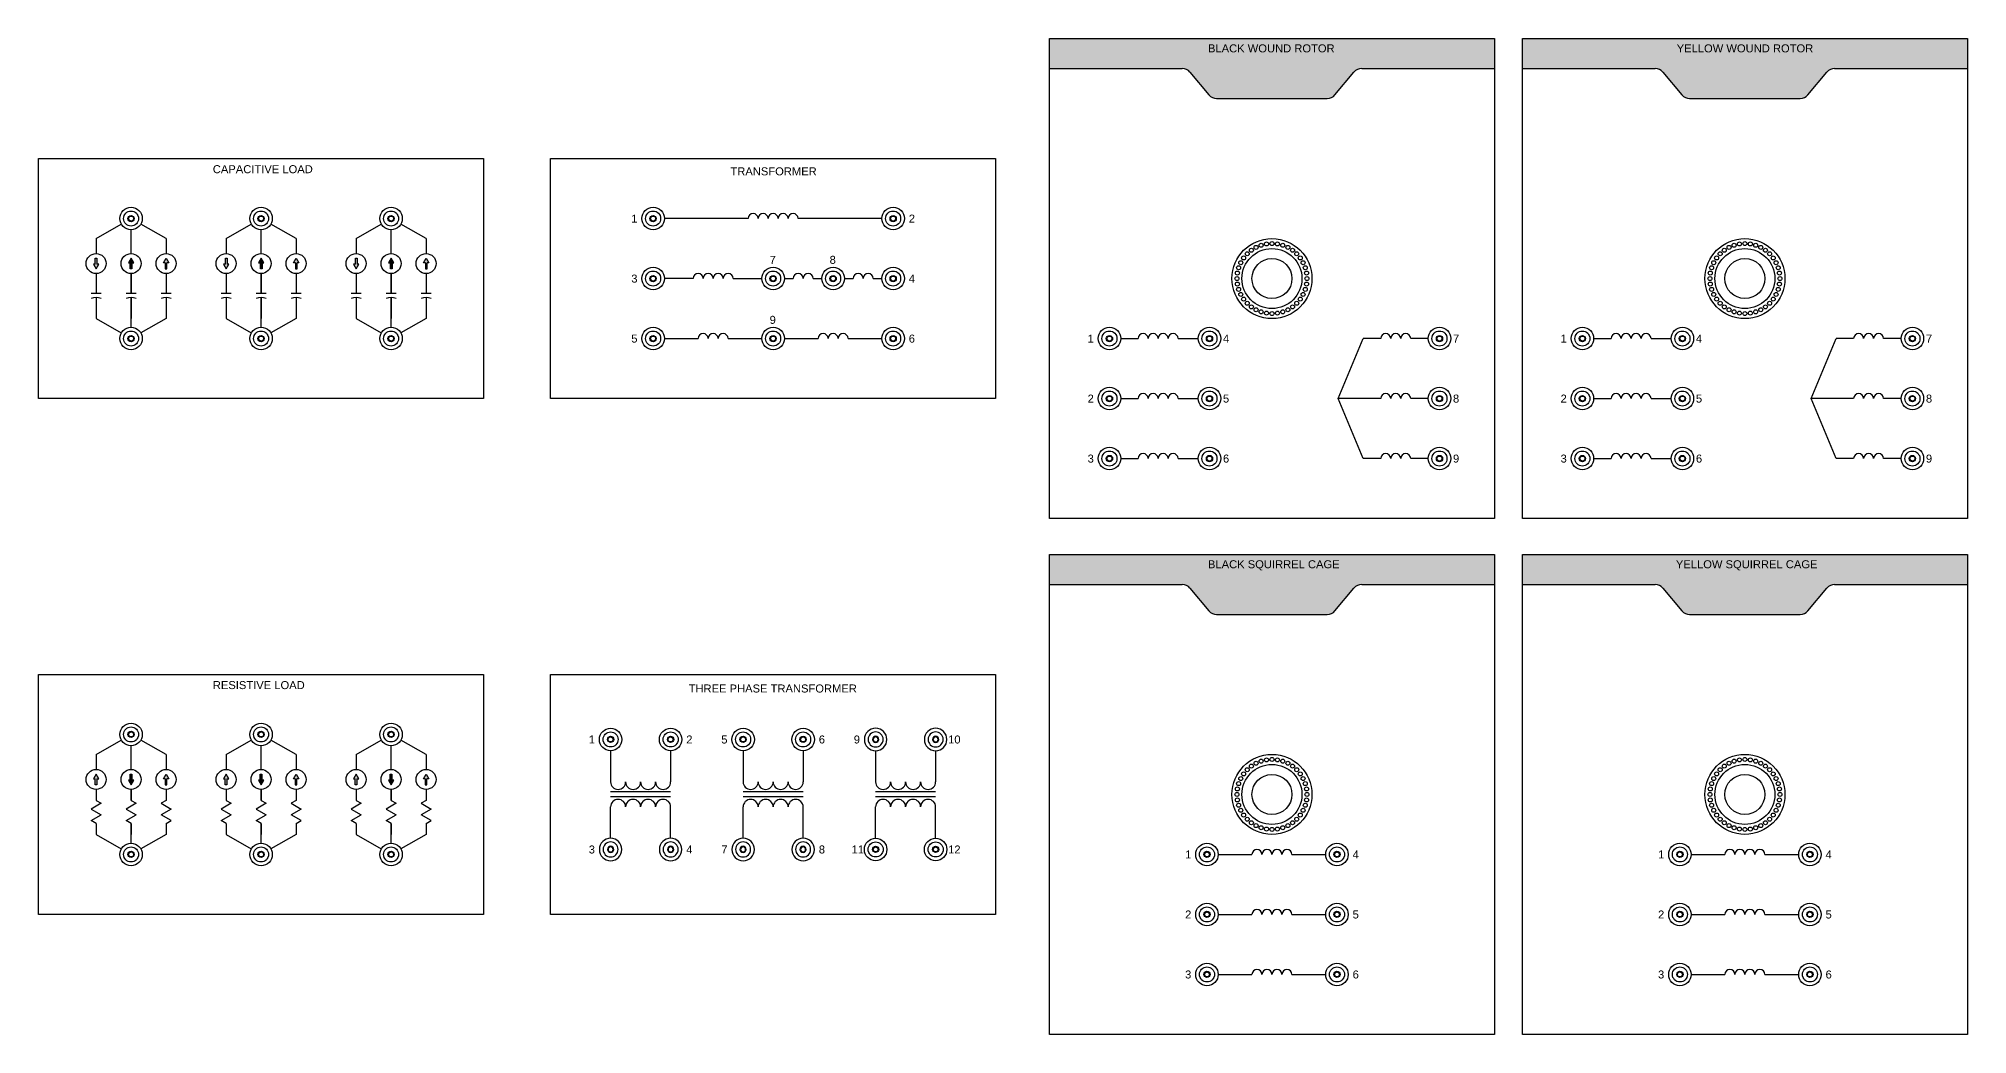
# Model space of a CAD drawing. Header units: inches. Extents: x -48 to 39.3, y 125.4 to 160.4.
# Drawn here: x -48.03 to 0.19, y 132.38 to 157.28 of the extents above; entities that cross this region are included whole.
import ezdxf

# ---------------------------------------------------------------- set-up
doc = ezdxf.new("R2010")
doc.units = ezdxf.units.IN
doc.header["$MEASUREMENT"] = 0
doc.styles.get("Standard").update_dxf_attribs({"font": 'arial.ttf'})

# ---------------------------------------------------------------- blocks, each defined once
blk = doc.blocks.new('A$C485334DA')
for radius in [0.281, 0.188, 0.0781, 0.0625]:
    blk.add_circle((0, 0), radius)
blk = doc.blocks.new('A$C00A648EA')
h = blk.add_hatch(color=2)
edge = h.paths.add_edge_path()
edge.add_line((11.125, 0), (11.125, -0.75))
edge.add_line((11.125, -0.75), (7.805, -0.75))
edge.add_arc((7.805, -1), 0.25, 90, 140.1944)
edge.add_line((7.613, -0.84), (7.137, -1.41))
edge.add_arc((6.945, -1.25), 0.25, 270, 320.1944, ccw=False)
edge.add_line((6.945, -1.5), (4.18, -1.5))
edge.add_arc((4.18, -1.25), 0.25, 219.8056, 270, ccw=False)
edge.add_line((3.988, -1.41), (3.512, -0.84))
edge.add_arc((3.32, -1), 0.25, 39.8056, 90)
edge.add_line((3.32, -0.75), (0, -0.75))
edge.add_line((0, -0.75), (0, 0))
edge.add_line((0, 0), (11.125, 0))
h.paths.add_polyline_path([(3.806, -0.458), (7.321, -0.458), (7.321, -0.046), (3.806, -0.046)], flags=24)
for p, q in [((0, -0.75), (0, 0)), ((0, 0), (11.125, 0)), ((11.125, 0), (11.125, -0.75)), ((0, -0.75), (3.32, -0.75)), ((3.512, -0.84), (3.988, -1.41)), ((7.137, -1.41), (7.613, -0.84)), ((7.805, -0.75), (11.125, -0.75)), ((4.18, -1.5), (6.945, -1.5)), ((1.781, -7.5), (2.216, -7.5)), ((3.216, -7.5), (3.719, -7.5)), ((7.219, -9), (7.844, -7.5)), ((8.281, -7.5), (7.844, -7.5)), ((9.469, -7.5), (9.031, -7.5)), ((1.781, -9), (2.216, -9)), ((3.216, -9), (3.719, -9)), ((8.281, -9), (7.219, -9)), ((7.844, -10.5), (7.219, -9)), ((9.469, -9), (9.031, -9)), ((1.781, -10.5), (2.216, -10.5)), ((3.216, -10.5), (3.719, -10.5)), ((8.281, -10.5), (7.844, -10.5)), ((9.469, -10.5), (9.031, -10.5))]:
    blk.add_line(p, q)
blk.add_lwpolyline([(0, 0), (11.125, 0), (11.125, -12), (0, -12)], close=True)
for centre, radius in [((5.562, -6), 1), ((5.562, -6), 0.75), ((5.048, -5.292), 0.05), ((5.165, -5.22), 0.05), ((5.292, -5.168), 0.05), ((5.426, -5.136), 0.05), ((5.562, -5.125), 0.05), ((5.699, -5.136), 0.05), ((5.833, -5.168), 0.05), ((5.96, -5.22), 0.05), ((6.077, -5.292), 0.05), ((4.73, -5.73), 0.05), ((4.783, -5.603), 0.05), ((4.855, -5.486), 0.05), ((4.944, -5.381), 0.05), ((5.562, -6), 0.5), ((6.181, -5.381), 0.05), ((6.27, -5.486), 0.05), ((6.342, -5.603), 0.05), ((6.395, -5.73), 0.05), ((4.688, -6), 0.05), ((4.698, -5.863), 0.05), ((4.698, -6.137), 0.05), ((4.73, -6.27), 0.05), ((6.395, -6.27), 0.05), ((6.427, -5.863), 0.05), ((6.427, -6.137), 0.05), ((6.438, -6), 0.05), ((4.783, -6.397), 0.05), ((4.855, -6.514), 0.05), ((4.944, -6.619), 0.05), ((5.048, -6.708), 0.05), ((5.165, -6.78), 0.05), ((5.96, -6.78), 0.05), ((6.077, -6.708), 0.05), ((6.181, -6.619), 0.05), ((6.27, -6.514), 0.05), ((6.342, -6.397), 0.05), ((5.292, -6.832), 0.05), ((5.426, -6.864), 0.05), ((5.562, -6.875), 0.05), ((5.699, -6.864), 0.05), ((5.833, -6.832), 0.05)]:
    blk.add_circle(centre, radius)
for centre, radius, start, end in [((3.32, -1), 0.25, 39.8056, 90), ((7.805, -1), 0.25, 90, 140.1944), ((4.18, -1.25), 0.25, 219.8056, 270), ((6.945, -1.25), 0.25, 270, 320.1944), ((2.341, -7.5), 0.125, 0, 180), ((2.591, -7.5), 0.125, 0, 180), ((2.841, -7.5), 0.125, 0, 180), ((3.091, -7.5), 0.125, 0, 180), ((8.406, -7.5), 0.125, 0, 180), ((8.656, -7.5), 0.125, 0, 180), ((8.906, -7.5), 0.125, 0, 180), ((2.341, -9), 0.125, 0, 180), ((2.591, -9), 0.125, 0, 180), ((2.841, -9), 0.125, 0, 180), ((3.091, -9), 0.125, 0, 180), ((8.406, -9), 0.125, 0, 180), ((8.656, -9), 0.125, 0, 180), ((8.906, -9), 0.125, 0, 180), ((2.341, -10.5), 0.125, 0, 180), ((2.591, -10.5), 0.125, 0, 180), ((2.841, -10.5), 0.125, 0, 180), ((3.091, -10.5), 0.125, 0, 180), ((8.406, -10.5), 0.125, 0, 180), ((8.656, -10.5), 0.125, 0, 180), ((8.906, -10.5), 0.125, 0, 180)]:
    blk.add_arc(centre, radius, start, end)
for p in [(1.5, -7.5), (4, -7.5), (9.75, -7.5), (1.5, -9), (4, -9), (9.75, -9), (1.5, -10.5), (4, -10.5), (9.75, -10.5)]:
    blk.add_blockref('A$C485334DA', p)
at = {"char_height": 0.2}
for s, width, insert, attachment_point in [('YELLOW WOUND ROTOR', 3.39968, (3.857, -0.145), 1), ('1', 0.21006, (0.954, -7.401), 1), ('4', 0.21006, (4.493, -7.401), 3), ('7', 0.21006, (10.243, -7.401), 3), ('2', 0.21006, (0.954, -8.901), 1), ('5', 0.21006, (4.493, -8.901), 3), ('8', 0.21006, (10.243, -8.901), 3), ('3', 0.21006, (0.954, -10.401), 1), ('6', 0.21006, (4.493, -10.401), 3), ('9', 0.21006, (10.243, -10.401), 3)]:
    blk.add_mtext_dynamic_manual_height_columns(s, width=width, gutter_width=1, heights=[0], dxfattribs=dict(at, insert=insert, attachment_point=attachment_point))
blk = doc.blocks.new('Yellow Wound Rotor')
blk.add_blockref('A$C00A648EA', (0, 0))
blk = doc.blocks.new('A$C2926358C')
h = blk.add_hatch(color=7)
edge = h.paths.add_edge_path()
edge.add_line((11.125, 12), (11.125, 11.25))
edge.add_line((11.125, 11.25), (7.805, 11.25))
edge.add_arc((7.805, 11), 0.25, 90, 140.1944)
edge.add_line((7.613, 11.16), (7.137, 10.59))
edge.add_arc((6.945, 10.75), 0.25, 270, 320.1944, ccw=False)
edge.add_line((6.945, 10.5), (4.18, 10.5))
edge.add_arc((4.18, 10.75), 0.25, 219.8056, 270, ccw=False)
edge.add_line((3.988, 10.59), (3.512, 11.16))
edge.add_arc((3.32, 11), 0.25, 39.8056, 90)
edge.add_line((3.32, 11.25), (0, 11.25))
edge.add_line((0, 11.25), (0, 12))
edge.add_line((0, 12), (11.125, 12))
h.paths.add_polyline_path([(3.892, 11.542), (7.159, 11.542), (7.159, 11.954), (3.892, 11.954)], flags=24)
for p, q in [((0, 11.25), (0, 12)), ((0, 12), (11.125, 12)), ((11.125, 12), (11.125, 11.25)), ((0, 11.25), (3.32, 11.25)), ((3.512, 11.16), (3.988, 10.59)), ((7.137, 10.59), (7.613, 11.16)), ((7.805, 11.25), (11.125, 11.25)), ((4.18, 10.5), (6.945, 10.5)), ((1.781, 4.5), (2.216, 4.5)), ((3.216, 4.5), (3.719, 4.5)), ((7.219, 3), (7.844, 4.5)), ((8.281, 4.5), (7.844, 4.5)), ((9.469, 4.5), (9.031, 4.5)), ((1.781, 3), (2.216, 3)), ((3.216, 3), (3.719, 3)), ((8.281, 3), (7.219, 3)), ((7.844, 1.5), (7.219, 3)), ((9.469, 3), (9.031, 3)), ((1.781, 1.5), (2.216, 1.5)), ((3.216, 1.5), (3.719, 1.5)), ((8.281, 1.5), (7.844, 1.5)), ((9.469, 1.5), (9.031, 1.5))]:
    blk.add_line(p, q)
blk.add_lwpolyline([(0, 12), (11.125, 12), (11.125, 0), (0, 0)], close=True)
for centre, radius in [((5.562, 6), 1), ((5.048, 6.708), 0.05), ((5.165, 6.78), 0.05), ((5.292, 6.832), 0.05), ((5.426, 6.864), 0.05), ((5.562, 6.875), 0.05), ((5.699, 6.864), 0.05), ((5.833, 6.832), 0.05), ((5.96, 6.78), 0.05), ((6.077, 6.708), 0.05), ((4.73, 6.27), 0.05), ((4.783, 6.397), 0.05), ((4.855, 6.514), 0.05), ((5.562, 6), 0.75), ((4.944, 6.619), 0.05), ((5.562, 6), 0.5), ((6.181, 6.619), 0.05), ((6.27, 6.514), 0.05), ((6.342, 6.397), 0.05), ((6.395, 6.27), 0.05), ((4.688, 6), 0.05), ((4.698, 6.137), 0.05), ((4.698, 5.863), 0.05), ((6.427, 6.137), 0.05), ((6.427, 5.863), 0.05), ((6.438, 6), 0.05), ((4.73, 5.73), 0.05), ((4.783, 5.603), 0.05), ((4.855, 5.486), 0.05), ((4.944, 5.381), 0.05), ((5.048, 5.292), 0.05), ((6.077, 5.292), 0.05), ((6.181, 5.381), 0.05), ((6.27, 5.486), 0.05), ((6.342, 5.603), 0.05), ((6.395, 5.73), 0.05), ((5.165, 5.22), 0.05), ((5.292, 5.168), 0.05), ((5.426, 5.136), 0.05), ((5.562, 5.125), 0.05), ((5.699, 5.136), 0.05), ((5.833, 5.168), 0.05), ((5.96, 5.22), 0.05)]:
    blk.add_circle(centre, radius)
for centre, radius, start, end in [((3.32, 11), 0.25, 39.8056, 90), ((7.805, 11), 0.25, 90, 140.1944), ((4.18, 10.75), 0.25, 219.8056, 270), ((6.945, 10.75), 0.25, 270, 320.1944), ((2.341, 4.5), 0.125, 0, 180), ((2.591, 4.5), 0.125, 0, 180), ((2.841, 4.5), 0.125, 0, 180), ((3.091, 4.5), 0.125, 0, 180), ((8.406, 4.5), 0.125, 0, 180), ((8.656, 4.5), 0.125, 0, 180), ((8.906, 4.5), 0.125, 0, 180), ((2.341, 3), 0.125, 0, 180), ((2.591, 3), 0.125, 0, 180), ((2.841, 3), 0.125, 0, 180), ((3.091, 3), 0.125, 0, 180), ((8.406, 3), 0.125, 0, 180), ((8.656, 3), 0.125, 0, 180), ((8.906, 3), 0.125, 0, 180), ((2.341, 1.5), 0.125, 0, 180), ((2.591, 1.5), 0.125, 0, 180), ((2.841, 1.5), 0.125, 0, 180), ((3.091, 1.5), 0.125, 0, 180), ((8.406, 1.5), 0.125, 0, 180), ((8.656, 1.5), 0.125, 0, 180), ((8.906, 1.5), 0.125, 0, 180)]:
    blk.add_arc(centre, radius, start, end)
for p in [(1.5, 4.5), (4, 4.5), (9.75, 4.5), (1.5, 3), (4, 3), (9.75, 3), (1.5, 1.5), (4, 1.5), (9.75, 1.5)]:
    blk.add_blockref('A$C485334DA', p)
at = {"char_height": 0.2}
for s, width, insert, attachment_point in [('BLACK WOUND ROTOR', 3.15631, (3.963, 11.855), 1), ('1', 0.21006, (0.954, 4.599), 1), ('4', 0.21006, (4.493, 4.599), 3), ('7', 0.21006, (10.243, 4.599), 3), ('2', 0.21006, (0.954, 3.099), 1), ('5', 0.21006, (4.493, 3.099), 3), ('8', 0.21006, (10.243, 3.099), 3), ('3', 0.21006, (0.954, 1.599), 1), ('6', 0.21006, (4.493, 1.599), 3), ('9', 0.21006, (10.243, 1.599), 3)]:
    blk.add_mtext_dynamic_manual_height_columns(s, width=width, gutter_width=1, heights=[0], dxfattribs=dict(at, insert=insert, attachment_point=attachment_point))
blk = doc.blocks.new('Black Wound Rotor')
blk.add_blockref('A$C2926358C', (0, -12))
blk = doc.blocks.new('A$C1EBC07A2')
h = blk.add_hatch(color=7)
edge = h.paths.add_edge_path()
edge.add_line((11.125, 0), (11.125, -0.75))
edge.add_line((11.125, -0.75), (7.805, -0.75))
edge.add_arc((7.805, -1), 0.25, 90, 140.1944)
edge.add_line((7.613, -0.84), (7.137, -1.41))
edge.add_arc((6.945, -1.25), 0.25, 270, 320.1944, ccw=False)
edge.add_line((6.945, -1.5), (4.18, -1.5))
edge.add_arc((4.18, -1.25), 0.25, 219.8056, 270, ccw=False)
edge.add_line((3.988, -1.41), (3.512, -0.84))
edge.add_arc((3.32, -1), 0.25, 39.8056, 90)
edge.add_line((3.32, -0.75), (0, -0.75))
edge.add_line((0, -0.75), (0, 0))
edge.add_line((0, 0), (11.125, 0))
h.paths.add_polyline_path([(3.892, -0.458), (7.284, -0.458), (7.284, -0.046), (3.892, -0.046)], flags=24)
for p, q in [((0, -0.75), (0, 0)), ((0, 0), (11.125, 0)), ((11.125, 0), (11.125, -0.75)), ((0, -0.75), (3.32, -0.75)), ((3.512, -0.84), (3.988, -1.41)), ((7.137, -1.41), (7.613, -0.84)), ((7.805, -0.75), (11.125, -0.75)), ((4.18, -1.5), (6.945, -1.5)), ((4.219, -7.5), (5.062, -7.5)), ((6.062, -7.5), (6.906, -7.5)), ((4.219, -9), (5.062, -9)), ((6.062, -9), (6.906, -9)), ((4.219, -10.5), (5.062, -10.5)), ((6.062, -10.5), (6.906, -10.5))]:
    blk.add_line(p, q)
blk.add_lwpolyline([(0, 0), (11.125, 0), (11.125, -12), (0, -12)], close=True)
for centre, radius in [((5.562, -6), 1), ((5.562, -6), 0.75), ((5.048, -5.292), 0.05), ((5.165, -5.22), 0.05), ((5.292, -5.168), 0.05), ((5.426, -5.136), 0.05), ((5.562, -5.125), 0.05), ((5.699, -5.136), 0.05), ((5.833, -5.168), 0.05), ((5.96, -5.22), 0.05), ((6.077, -5.292), 0.05), ((4.73, -5.73), 0.05), ((4.783, -5.603), 0.05), ((4.855, -5.486), 0.05), ((4.944, -5.381), 0.05), ((5.562, -6), 0.5), ((6.181, -5.381), 0.05), ((6.27, -5.486), 0.05), ((6.342, -5.603), 0.05), ((6.395, -5.73), 0.05), ((4.688, -6), 0.05), ((4.698, -5.863), 0.05), ((4.698, -6.137), 0.05), ((4.73, -6.27), 0.05), ((6.395, -6.27), 0.05), ((6.427, -5.863), 0.05), ((6.427, -6.137), 0.05), ((6.438, -6), 0.05), ((4.783, -6.397), 0.05), ((4.855, -6.514), 0.05), ((4.944, -6.619), 0.05), ((5.048, -6.708), 0.05), ((5.165, -6.78), 0.05), ((5.96, -6.78), 0.05), ((6.077, -6.708), 0.05), ((6.181, -6.619), 0.05), ((6.27, -6.514), 0.05), ((6.342, -6.397), 0.05), ((5.292, -6.832), 0.05), ((5.426, -6.864), 0.05), ((5.562, -6.875), 0.05), ((5.699, -6.864), 0.05), ((5.833, -6.832), 0.05)]:
    blk.add_circle(centre, radius)
for centre, radius, start, end in [((3.32, -1), 0.25, 39.8056, 90), ((7.805, -1), 0.25, 90, 140.1944), ((4.18, -1.25), 0.25, 219.8056, 270), ((6.945, -1.25), 0.25, 270, 320.1944), ((5.188, -7.5), 0.125, 0, 180), ((5.438, -7.5), 0.125, 0, 180), ((5.688, -7.5), 0.125, 0, 180), ((5.938, -7.5), 0.125, 0, 180), ((5.188, -9), 0.125, 0, 180), ((5.438, -9), 0.125, 0, 180), ((5.688, -9), 0.125, 0, 180), ((5.938, -9), 0.125, 0, 180), ((5.188, -10.5), 0.125, 0, 180), ((5.438, -10.5), 0.125, 0, 180), ((5.688, -10.5), 0.125, 0, 180), ((5.938, -10.5), 0.125, 0, 180)]:
    blk.add_arc(centre, radius, start, end)
for p in [(3.938, -7.5), (7.188, -7.5), (3.938, -9), (7.188, -9), (3.938, -10.5), (7.188, -10.5)]:
    blk.add_blockref('A$C485334DA', p)
at = {"char_height": 0.2}
for s, width, insert, attachment_point in [('BLACK SQUIRREL CAGE', 3.39337, (3.963, -0.145), 1), ('1', 0.21006, (3.391, -7.401), 1), ('4', 0.21006, (7.734, -7.401), 3), ('2', 0.21006, (3.391, -8.901), 1), ('5', 0.21006, (7.734, -8.901), 3), ('3', 0.21006, (3.391, -10.401), 1), ('6', 0.21006, (7.734, -10.401), 3)]:
    blk.add_mtext_dynamic_manual_height_columns(s, width=width, gutter_width=1, heights=[0], dxfattribs=dict(at, insert=insert, attachment_point=attachment_point))
blk = doc.blocks.new('Black Squirrel Cage')
blk.add_blockref('A$C1EBC07A2', (0, 0))
blk = doc.blocks.new('A$C7C896641')
h = blk.add_hatch(color=2)
edge = h.paths.add_edge_path()
edge.add_line((11.125, 0), (11.125, -0.75))
edge.add_line((11.125, -0.75), (7.805, -0.75))
edge.add_arc((7.805, -1), 0.25, 90, 140.1944)
edge.add_line((7.613, -0.84), (7.137, -1.41))
edge.add_arc((6.945, -1.25), 0.25, 270, 320.1944, ccw=False)
edge.add_line((6.945, -1.5), (4.18, -1.5))
edge.add_arc((4.18, -1.25), 0.25, 219.8056, 270, ccw=False)
edge.add_line((3.988, -1.41), (3.512, -0.84))
edge.add_arc((3.32, -1), 0.25, 39.8056, 90)
edge.add_line((3.32, -0.75), (0, -0.75))
edge.add_line((0, -0.75), (0, 0))
edge.add_line((0, 0), (11.125, 0))
h.paths.add_polyline_path([(3.786, -0.458), (7.426, -0.458), (7.426, -0.046), (3.786, -0.046)], flags=24)
for p, q in [((0, -0.75), (0, 0)), ((0, 0), (11.125, 0)), ((11.125, 0), (11.125, -0.75)), ((0, -0.75), (3.32, -0.75)), ((3.512, -0.84), (3.988, -1.41)), ((7.137, -1.41), (7.613, -0.84)), ((7.805, -0.75), (11.125, -0.75)), ((4.18, -1.5), (6.945, -1.5)), ((4.219, -7.5), (5.062, -7.5)), ((6.062, -7.5), (6.906, -7.5)), ((4.219, -9), (5.062, -9)), ((6.062, -9), (6.906, -9)), ((4.219, -10.5), (5.062, -10.5)), ((6.062, -10.5), (6.906, -10.5))]:
    blk.add_line(p, q)
blk.add_lwpolyline([(0, 0), (11.125, 0), (11.125, -12), (0, -12)], close=True)
for centre, radius in [((5.562, -6), 1), ((5.562, -6), 0.75), ((5.048, -5.292), 0.05), ((5.165, -5.22), 0.05), ((5.292, -5.168), 0.05), ((5.426, -5.136), 0.05), ((5.562, -5.125), 0.05), ((5.699, -5.136), 0.05), ((5.833, -5.168), 0.05), ((5.96, -5.22), 0.05), ((6.077, -5.292), 0.05), ((4.73, -5.73), 0.05), ((4.783, -5.603), 0.05), ((4.855, -5.486), 0.05), ((4.944, -5.381), 0.05), ((5.562, -6), 0.5), ((6.181, -5.381), 0.05), ((6.27, -5.486), 0.05), ((6.342, -5.603), 0.05), ((6.395, -5.73), 0.05), ((4.688, -6), 0.05), ((4.698, -5.863), 0.05), ((4.698, -6.137), 0.05), ((4.73, -6.27), 0.05), ((6.395, -6.27), 0.05), ((6.427, -5.863), 0.05), ((6.427, -6.137), 0.05), ((6.438, -6), 0.05), ((4.783, -6.397), 0.05), ((4.855, -6.514), 0.05), ((4.944, -6.619), 0.05), ((5.048, -6.708), 0.05), ((5.165, -6.78), 0.05), ((5.96, -6.78), 0.05), ((6.077, -6.708), 0.05), ((6.181, -6.619), 0.05), ((6.27, -6.514), 0.05), ((6.342, -6.397), 0.05), ((5.292, -6.832), 0.05), ((5.426, -6.864), 0.05), ((5.562, -6.875), 0.05), ((5.699, -6.864), 0.05), ((5.833, -6.832), 0.05)]:
    blk.add_circle(centre, radius)
for centre, radius, start, end in [((3.32, -1), 0.25, 39.8056, 90), ((7.805, -1), 0.25, 90, 140.1944), ((4.18, -1.25), 0.25, 219.8056, 270), ((6.945, -1.25), 0.25, 270, 320.1944), ((5.188, -7.5), 0.125, 0, 180), ((5.438, -7.5), 0.125, 0, 180), ((5.688, -7.5), 0.125, 0, 180), ((5.938, -7.5), 0.125, 0, 180), ((5.188, -9), 0.125, 0, 180), ((5.438, -9), 0.125, 0, 180), ((5.688, -9), 0.125, 0, 180), ((5.938, -9), 0.125, 0, 180), ((5.188, -10.5), 0.125, 0, 180), ((5.438, -10.5), 0.125, 0, 180), ((5.688, -10.5), 0.125, 0, 180), ((5.938, -10.5), 0.125, 0, 180)]:
    blk.add_arc(centre, radius, start, end)
for p in [(3.938, -7.5), (7.188, -7.5), (3.938, -9), (7.188, -9), (3.938, -10.5), (7.188, -10.5)]:
    blk.add_blockref('A$C485334DA', p)
at = {"char_height": 0.2}
for s, width, insert, attachment_point in [('YELLOW SQUIRREL CAGE', 3.60029, (3.837, -0.145), 1), ('1', 0.21006, (3.391, -7.401), 1), ('4', 0.21006, (7.734, -7.401), 3), ('2', 0.21006, (3.391, -8.901), 1), ('5', 0.21006, (7.734, -8.901), 3), ('3', 0.21006, (3.391, -10.401), 1), ('6', 0.21006, (7.734, -10.401), 3)]:
    blk.add_mtext_dynamic_manual_height_columns(s, width=width, gutter_width=1, heights=[0], dxfattribs=dict(at, insert=insert, attachment_point=attachment_point))
blk = doc.blocks.new('Yellow Squirrel Cage')
blk.add_blockref('A$C7C896641', (0, 0))
blk = doc.blocks.new('A$C021052E7')
for p, q in [((1.438, -2), (2.068, -1.64)), ((2.312, -2.375), (2.312, -1.781)), ((3.188, -2), (2.557, -1.64)), ((4.688, -2), (5.318, -1.64)), ((5.562, -2.375), (5.562, -1.781)), ((6.438, -2), (5.807, -1.64)), ((7.938, -2), (8.568, -1.64)), ((8.812, -2.375), (8.812, -1.781)), ((9.688, -2), (9.057, -1.64)), ((1.438, -2), (1.438, -2.375)), ((3.188, -2), (3.188, -2.375)), ((4.688, -2), (4.688, -2.375)), ((6.438, -2), (6.438, -2.375)), ((7.938, -2), (7.938, -2.375)), ((9.688, -2), (9.688, -2.375)), ((1.438, -2.875), (1.438, -3.149)), ((2.312, -3.149), (2.312, -2.875)), ((2.312, -2.875), (2.312, -3.149)), ((3.188, -2.875), (3.188, -3.149)), ((4.688, -2.875), (4.688, -3.149)), ((5.562, -3.149), (5.562, -2.875)), ((5.562, -2.875), (5.562, -3.149)), ((6.438, -2.875), (6.438, -3.149)), ((7.938, -2.875), (7.938, -3.149)), ((8.812, -3.149), (8.812, -2.875)), ((8.812, -2.875), (8.812, -3.149)), ((9.688, -2.875), (9.688, -3.149)), ((1.562, -3.221), (1.312, -3.365)), ((1.312, -3.365), (1.562, -3.51)), ((1.438, -3.149), (1.562, -3.221)), ((2.438, -3.221), (2.188, -3.365)), ((2.188, -3.365), (2.438, -3.51)), ((2.312, -3.149), (2.438, -3.221)), ((3.188, -3.149), (3.062, -3.221)), ((3.062, -3.221), (3.312, -3.365)), ((3.312, -3.365), (3.062, -3.51)), ((4.812, -3.221), (4.562, -3.365)), ((4.562, -3.365), (4.812, -3.51)), ((4.688, -3.149), (4.812, -3.221)), ((5.688, -3.221), (5.438, -3.365)), ((5.438, -3.365), (5.688, -3.51)), ((5.562, -3.149), (5.688, -3.221)), ((6.438, -3.149), (6.312, -3.221)), ((6.312, -3.221), (6.562, -3.365)), ((6.562, -3.365), (6.312, -3.51)), ((8.062, -3.221), (7.812, -3.365)), ((7.812, -3.365), (8.062, -3.51)), ((7.938, -3.149), (8.062, -3.221)), ((8.938, -3.221), (8.688, -3.365)), ((8.688, -3.365), (8.938, -3.51)), ((8.812, -3.149), (8.938, -3.221)), ((9.688, -3.149), (9.562, -3.221)), ((9.562, -3.221), (9.812, -3.365)), ((9.812, -3.365), (9.562, -3.51)), ((1.312, -3.654), (1.562, -3.51)), ((1.438, -3.726), (1.312, -3.654)), ((1.438, -3.726), (1.438, -4)), ((2.188, -3.654), (2.438, -3.51)), ((2.312, -3.726), (2.188, -3.654)), ((2.312, -4.219), (2.312, -3.726)), ((2.312, -3.726), (2.312, -4)), ((3.312, -3.654), (3.062, -3.51)), ((3.188, -3.726), (3.312, -3.654)), ((3.188, -3.726), (3.188, -4)), ((4.562, -3.654), (4.812, -3.51)), ((4.688, -3.726), (4.562, -3.654)), ((4.688, -3.726), (4.688, -4)), ((5.438, -3.654), (5.688, -3.51)), ((5.562, -3.726), (5.438, -3.654)), ((5.562, -4.219), (5.562, -3.726)), ((5.562, -3.726), (5.562, -4)), ((6.562, -3.654), (6.312, -3.51)), ((6.438, -3.726), (6.562, -3.654)), ((6.438, -3.726), (6.438, -4)), ((7.812, -3.654), (8.062, -3.51)), ((7.938, -3.726), (7.812, -3.654)), ((7.938, -3.726), (7.938, -4)), ((8.688, -3.654), (8.938, -3.51)), ((8.812, -3.726), (8.688, -3.654)), ((8.812, -4.219), (8.812, -3.726)), ((8.812, -3.726), (8.812, -4)), ((9.812, -3.654), (9.562, -3.51)), ((9.688, -3.726), (9.812, -3.654)), ((9.688, -3.726), (9.688, -4)), ((1.438, -4), (2.068, -4.36)), ((3.188, -4), (2.557, -4.36)), ((4.688, -4), (5.318, -4.36)), ((6.438, -4), (5.807, -4.36)), ((7.938, -4), (8.568, -4.36)), ((9.688, -4), (9.057, -4.36))]:
    blk.add_line(p, q)
blk.add_lwpolyline([(0, 0), (11.125, 0), (11.125, -6), (0, -6)], close=True)
for centre in [(1.438, -2.625), (2.312, -2.625), (3.188, -2.625), (4.688, -2.625), (5.562, -2.625), (6.438, -2.625), (7.938, -2.625), (8.812, -2.625), (9.688, -2.625)]:
    blk.add_circle(centre, 0.25)
for p in [(2.312, -1.5), (5.562, -1.5), (8.812, -1.5), (2.312, -4.5), (5.562, -4.5), (8.812, -4.5)]:
    blk.add_blockref('A$C485334DA', p)
at = {"insert": (4.356, -0.166), "char_height": 0.2, "attachment_point": 1}
blk.add_mtext_dynamic_manual_height_columns('RESISTIVE LOAD', width=2.35952, gutter_width=1, heights=[0], dxfattribs=at)
blk = doc.blocks.new('Resistive Load')
h = blk.add_hatch(color=256)
h.paths.add_polyline_path([(3.168, -2.608), (3.168, -2.759), (3.207, -2.759), (3.207, -2.608), (3.255, -2.608), (3.188, -2.491), (3.12, -2.608)])
h.paths.add_polyline_path([(1.457, -2.608), (1.457, -2.759), (1.418, -2.759), (1.418, -2.608), (1.37, -2.608), (1.438, -2.491), (1.505, -2.608)])
for points in [[(2.293, -2.642), (2.293, -2.491), (2.332, -2.491), (2.332, -2.642), (2.38, -2.642), (2.312, -2.759), (2.245, -2.642)], [(5.543, -2.642), (5.543, -2.491), (5.582, -2.491), (5.582, -2.642), (5.63, -2.642), (5.562, -2.759), (5.495, -2.642)], [(8.793, -2.642), (8.793, -2.491), (8.832, -2.491), (8.832, -2.642), (8.88, -2.642), (8.812, -2.759), (8.745, -2.642)]]:
    blk.add_hatch(color=256).paths.add_polyline_path(points)
h = blk.add_hatch(color=256)
h.paths.add_polyline_path([(6.418, -2.608), (6.418, -2.759), (6.457, -2.759), (6.457, -2.608), (6.505, -2.608), (6.438, -2.491), (6.37, -2.608)])
h.paths.add_polyline_path([(4.707, -2.608), (4.707, -2.759), (4.668, -2.759), (4.668, -2.608), (4.62, -2.608), (4.688, -2.491), (4.755, -2.608)])
h = blk.add_hatch(color=256)
h.paths.add_polyline_path([(9.668, -2.608), (9.668, -2.759), (9.707, -2.759), (9.707, -2.608), (9.755, -2.608), (9.688, -2.491), (9.62, -2.608)])
h.paths.add_polyline_path([(7.957, -2.608), (7.957, -2.759), (7.918, -2.759), (7.918, -2.608), (7.87, -2.608), (7.938, -2.491), (8.005, -2.608)])
for points in [[(1.457, -2.608), (1.505, -2.608), (1.438, -2.491), (1.37, -2.608), (1.418, -2.608)], [(1.457, -2.608), (1.457, -2.759), (1.418, -2.759), (1.418, -2.608)], [(2.293, -2.642), (2.245, -2.642), (2.312, -2.759), (2.38, -2.642), (2.332, -2.642)], [(2.293, -2.642), (2.293, -2.491), (2.332, -2.491), (2.332, -2.642)], [(3.168, -2.608), (3.12, -2.608), (3.188, -2.491), (3.255, -2.608), (3.207, -2.608)], [(3.168, -2.608), (3.168, -2.759), (3.207, -2.759), (3.207, -2.608)], [(4.707, -2.608), (4.755, -2.608), (4.688, -2.491), (4.62, -2.608), (4.668, -2.608)], [(4.707, -2.608), (4.707, -2.759), (4.668, -2.759), (4.668, -2.608)], [(5.543, -2.642), (5.495, -2.642), (5.562, -2.759), (5.63, -2.642), (5.582, -2.642)], [(5.543, -2.642), (5.543, -2.491), (5.582, -2.491), (5.582, -2.642)], [(6.418, -2.608), (6.37, -2.608), (6.438, -2.491), (6.505, -2.608), (6.457, -2.608)], [(6.418, -2.608), (6.418, -2.759), (6.457, -2.759), (6.457, -2.608)], [(7.957, -2.608), (8.005, -2.608), (7.938, -2.491), (7.87, -2.608), (7.918, -2.608)], [(7.957, -2.608), (7.957, -2.759), (7.918, -2.759), (7.918, -2.608)], [(8.793, -2.642), (8.745, -2.642), (8.812, -2.759), (8.88, -2.642), (8.832, -2.642)], [(8.793, -2.642), (8.793, -2.491), (8.832, -2.491), (8.832, -2.642)], [(9.668, -2.608), (9.62, -2.608), (9.688, -2.491), (9.755, -2.608), (9.707, -2.608)], [(9.668, -2.608), (9.668, -2.759), (9.707, -2.759), (9.707, -2.608)]]:
    blk.add_lwpolyline(points)
blk.add_blockref('A$C021052E7', (0, 0))
blk = doc.blocks.new('A$C016E707F')
for p, q in [((1.438, -2), (2.068, -1.64)), ((2.312, -2.375), (2.312, -1.781)), ((3.188, -2), (2.557, -1.64)), ((4.688, -2), (5.318, -1.64)), ((5.562, -2.375), (5.562, -1.781)), ((6.438, -2), (5.807, -1.64)), ((7.938, -2), (8.568, -1.64)), ((8.812, -2.375), (8.812, -1.781)), ((9.688, -2), (9.057, -1.64)), ((1.438, -2), (1.438, -2.375)), ((3.188, -2), (3.188, -2.375)), ((4.688, -2), (4.688, -2.375)), ((6.438, -2), (6.438, -2.375)), ((7.938, -2), (7.938, -2.375)), ((9.688, -2), (9.688, -2.375)), ((1.438, -2.875), (1.438, -3.375)), ((2.312, -3.375), (2.312, -2.875)), ((2.312, -2.875), (2.312, -3.375)), ((3.188, -2.875), (3.188, -3.375)), ((4.688, -2.875), (4.688, -3.375)), ((5.562, -3.375), (5.562, -2.875)), ((5.562, -2.875), (5.562, -3.375)), ((6.438, -2.875), (6.438, -3.375)), ((7.938, -2.875), (7.938, -3.375)), ((8.812, -3.375), (8.812, -2.875)), ((8.812, -2.875), (8.812, -3.375)), ((9.688, -2.875), (9.688, -3.375)), ((1.562, -3.375), (1.312, -3.375)), ((2.438, -3.375), (2.188, -3.375)), ((3.312, -3.375), (3.062, -3.375)), ((4.812, -3.375), (4.562, -3.375)), ((5.688, -3.375), (5.438, -3.375)), ((6.562, -3.375), (6.312, -3.375)), ((8.062, -3.375), (7.812, -3.375)), ((8.938, -3.375), (8.688, -3.375)), ((9.812, -3.375), (9.562, -3.375)), ((1.438, -3.474), (1.438, -4)), ((2.312, -4.219), (2.312, -3.474)), ((2.312, -3.474), (2.312, -4)), ((3.188, -3.474), (3.188, -4)), ((4.688, -3.474), (4.688, -4)), ((5.562, -4.219), (5.562, -3.474)), ((5.562, -3.474), (5.562, -4)), ((6.438, -3.474), (6.438, -4)), ((7.938, -3.474), (7.938, -4)), ((8.812, -4.219), (8.812, -3.474)), ((8.812, -3.474), (8.812, -4)), ((9.688, -3.474), (9.688, -4)), ((1.438, -4), (2.068, -4.36)), ((3.188, -4), (2.557, -4.36)), ((4.688, -4), (5.318, -4.36)), ((6.438, -4), (5.807, -4.36)), ((7.938, -4), (8.568, -4.36)), ((9.688, -4), (9.057, -4.36))]:
    blk.add_line(p, q)
blk.add_lwpolyline([(0, 0), (11.125, 0), (11.125, -6), (0, -6)], close=True)
for centre in [(1.438, -2.625), (2.312, -2.625), (3.188, -2.625), (4.688, -2.625), (5.562, -2.625), (6.438, -2.625), (7.938, -2.625), (8.812, -2.625), (9.688, -2.625)]:
    blk.add_circle(centre, 0.25)
for centre in [(1.437, -3.793), (2.312, -3.793), (3.187, -3.793), (4.687, -3.793), (5.562, -3.793), (6.437, -3.793), (7.937, -3.793), (8.812, -3.793), (9.687, -3.793)]:
    blk.add_arc(centre, 0.318, 66.8615, 113.1385)
for p in [(2.312, -1.5), (5.562, -1.5), (8.812, -1.5), (2.312, -4.5), (5.562, -4.5), (8.812, -4.5)]:
    blk.add_blockref('A$C485334DA', p)
at = {"insert": (4.356, -0.166), "char_height": 0.2, "attachment_point": 1}
blk.add_mtext_dynamic_manual_height_columns('CAPACITIVE LOAD', width=2.52024, gutter_width=1, heights=[0], dxfattribs=at)
blk = doc.blocks.new('Capacitive Load')
h = blk.add_hatch(color=256)
h.paths.add_polyline_path([(3.168, -2.608), (3.168, -2.759), (3.207, -2.759), (3.207, -2.608), (3.255, -2.608), (3.188, -2.491), (3.12, -2.608)])
h.paths.add_polyline_path([(1.418, -2.642), (1.418, -2.491), (1.457, -2.491), (1.457, -2.642), (1.505, -2.642), (1.438, -2.759), (1.37, -2.642)])
for points in [[(2.332, -2.608), (2.332, -2.759), (2.293, -2.759), (2.293, -2.608), (2.245, -2.608), (2.312, -2.491), (2.38, -2.608)], [(5.587, -2.608), (5.587, -2.759), (5.548, -2.759), (5.548, -2.608), (5.5, -2.608), (5.568, -2.491), (5.635, -2.608)], [(8.837, -2.608), (8.837, -2.759), (8.798, -2.759), (8.798, -2.608), (8.75, -2.608), (8.818, -2.491), (8.885, -2.608)]]:
    blk.add_hatch(color=256).paths.add_polyline_path(points)
h = blk.add_hatch(color=256)
h.paths.add_polyline_path([(6.423, -2.608), (6.423, -2.759), (6.462, -2.759), (6.462, -2.608), (6.51, -2.608), (6.443, -2.491), (6.375, -2.608)])
h.paths.add_polyline_path([(4.673, -2.642), (4.673, -2.491), (4.712, -2.491), (4.712, -2.642), (4.76, -2.642), (4.693, -2.759), (4.625, -2.642)])
h = blk.add_hatch(color=256)
h.paths.add_polyline_path([(9.673, -2.608), (9.673, -2.759), (9.712, -2.759), (9.712, -2.608), (9.76, -2.608), (9.693, -2.491), (9.625, -2.608)])
h.paths.add_polyline_path([(7.923, -2.642), (7.923, -2.491), (7.962, -2.491), (7.962, -2.642), (8.01, -2.642), (7.943, -2.759), (7.875, -2.642)])
for points in [[(1.418, -2.642), (1.37, -2.642), (1.438, -2.759), (1.505, -2.642), (1.457, -2.642)], [(1.418, -2.642), (1.418, -2.491), (1.457, -2.491), (1.457, -2.642)], [(2.332, -2.608), (2.38, -2.608), (2.312, -2.491), (2.245, -2.608), (2.293, -2.608)], [(2.332, -2.608), (2.332, -2.759), (2.293, -2.759), (2.293, -2.608)], [(3.168, -2.608), (3.12, -2.608), (3.188, -2.491), (3.255, -2.608), (3.207, -2.608)], [(3.168, -2.608), (3.168, -2.759), (3.207, -2.759), (3.207, -2.608)], [(4.673, -2.642), (4.625, -2.642), (4.693, -2.759), (4.76, -2.642), (4.712, -2.642)], [(4.673, -2.642), (4.673, -2.491), (4.712, -2.491), (4.712, -2.642)], [(5.587, -2.608), (5.635, -2.608), (5.568, -2.491), (5.5, -2.608), (5.548, -2.608)], [(5.587, -2.608), (5.587, -2.759), (5.548, -2.759), (5.548, -2.608)], [(6.423, -2.608), (6.375, -2.608), (6.443, -2.491), (6.51, -2.608), (6.462, -2.608)], [(6.423, -2.608), (6.423, -2.759), (6.462, -2.759), (6.462, -2.608)], [(7.923, -2.642), (7.875, -2.642), (7.943, -2.759), (8.01, -2.642), (7.962, -2.642)], [(7.923, -2.642), (7.923, -2.491), (7.962, -2.491), (7.962, -2.642)], [(8.837, -2.608), (8.885, -2.608), (8.818, -2.491), (8.75, -2.608), (8.798, -2.608)], [(8.837, -2.608), (8.837, -2.759), (8.798, -2.759), (8.798, -2.608)], [(9.673, -2.608), (9.625, -2.608), (9.693, -2.491), (9.76, -2.608), (9.712, -2.608)], [(9.673, -2.608), (9.673, -2.759), (9.712, -2.759), (9.712, -2.608)]]:
    blk.add_lwpolyline(points)
blk.add_blockref('A$C016E707F', (0, 0))
blk = doc.blocks.new('A$C60997745')
for p, q in [((4.938, -1.5), (2.844, -1.5)), ((8.281, -1.5), (6.188, -1.5)), ((3.562, -3), (2.844, -3)), ((4.562, -3), (5.281, -3)), ((5.844, -3), (6.062, -3)), ((6.562, -3), (6.781, -3)), ((7.344, -3), (7.562, -3)), ((8.062, -3), (8.281, -3)), ((2.844, -4.5), (3.688, -4.5)), ((4.438, -4.5), (5.281, -4.5)), ((5.844, -4.5), (6.688, -4.5)), ((7.438, -4.5), (8.281, -4.5))]:
    blk.add_line(p, q)
blk.add_lwpolyline([(0, 0), (11.125, 0), (11.125, -6), (0, -6)], close=True)
for centre in [(5.062, -1.5), (5.312, -1.5), (5.562, -1.5), (5.812, -1.5), (6.062, -1.5), (3.688, -3), (3.938, -3), (4.188, -3), (4.438, -3), (6.188, -3), (6.438, -3), (7.688, -3), (7.938, -3), (3.812, -4.5), (4.062, -4.5), (4.312, -4.5), (6.812, -4.5), (7.062, -4.5), (7.312, -4.5)]:
    blk.add_arc(centre, 0.125, 0, 180)
for p in [(2.562, -1.5), (8.562, -1.5), (2.562, -3), (5.562, -3), (7.062, -3), (8.562, -3), (2.562, -4.5), (5.562, -4.5), (8.562, -4.5)]:
    blk.add_blockref('A$C485334DA', p)
at = {"char_height": 0.2}
for s, width, insert, attachment_point in [('TRANSFORMER', 2.20029, (4.495, -0.22), 1), ('1', 0.21006, (2.016, -1.401), 1), ('2', 0.21006, (9.109, -1.401), 3), ('7', 0.21006, (5.63, -2.432), 3), ('8', 0.21006, (7.13, -2.432), 3), ('3', 0.21006, (2.016, -2.901), 1), ('4', 0.21006, (9.109, -2.901), 3), ('9', 0.21006, (5.63, -3.932), 3), ('5', 0.21006, (2.016, -4.401), 1), ('6', 0.21006, (9.109, -4.401), 3)]:
    blk.add_mtext_dynamic_manual_height_columns(s, width=width, gutter_width=1, heights=[0], dxfattribs=dict(at, insert=insert, attachment_point=attachment_point))
blk = doc.blocks.new('Transformer')
blk.add_blockref('A$C60997745', (0, 0))
blk = doc.blocks.new('A$C07C1068E')
for p, q in [((-0.577, -1.255), (-0.577, -2.036)), ((0.923, -1.255), (0.923, -2.036)), ((2.735, -1.255), (2.735, -2.036)), ((4.235, -1.255), (4.235, -2.036)), ((6.048, -1.255), (6.048, -2.036)), ((7.548, -1.255), (7.548, -2.036)), ((0.923, -2.286), (-0.577, -2.286)), ((4.235, -2.286), (2.735, -2.286)), ((7.548, -2.286), (6.048, -2.286)), ((0.923, -2.411), (-0.577, -2.411)), ((-0.577, -3.443), (-0.577, -2.661)), ((0.923, -3.443), (0.923, -2.661)), ((4.235, -2.411), (2.735, -2.411)), ((2.735, -3.443), (2.735, -2.661)), ((4.235, -3.443), (4.235, -2.661)), ((7.548, -2.411), (6.048, -2.411)), ((6.048, -3.443), (6.048, -2.661)), ((7.548, -3.443), (7.548, -2.661))]:
    blk.add_line(p, q)
blk.add_lwpolyline([(-2.077, 0.651), (9.048, 0.651), (9.048, -5.349), (-2.077, -5.349)], close=True)
for centre, start, end in [((-0.39, -2.036), 180, 0), ((-0.015, -2.036), 180, 0), ((0.36, -2.036), 180, 0), ((0.735, -2.036), 180, 0), ((2.923, -2.036), 180, 0), ((3.298, -2.036), 180, 0), ((3.673, -2.036), 180, 0), ((4.048, -2.036), 180, 0), ((6.235, -2.036), 180, 0), ((6.61, -2.036), 180, 0), ((6.985, -2.036), 180, 0), ((7.36, -2.036), 180, 0), ((-0.39, -2.661), 0, 180), ((-0.015, -2.661), 0, 180), ((0.36, -2.661), 0, 180), ((0.735, -2.661), 0, 180), ((2.923, -2.661), 0, 180), ((3.298, -2.661), 0, 180), ((3.673, -2.661), 0, 180), ((4.048, -2.661), 0, 180), ((6.235, -2.661), 0, 180), ((6.61, -2.661), 0, 180), ((6.985, -2.661), 0, 180), ((7.36, -2.661), 0, 180)]:
    blk.add_arc(centre, 0.188, start, end)
for p in [(-0.577, -0.974), (0.923, -0.974), (2.735, -0.974), (4.235, -0.974)]:
    blk.add_blockref('A$C485334DA', p)
at = {"xscale": -1}
for p in [(6.048, -0.974), (7.548, -0.974)]:
    blk.add_blockref('A$C485334DA', p, dxfattribs=at)
at = {"xscale": -1, "rotation": 180}
for p in [(-0.577, -3.724), (0.923, -3.724), (2.735, -3.724), (4.235, -3.724)]:
    blk.add_blockref('A$C485334DA', p, dxfattribs=at)
at = {"rotation": 180}
for p in [(6.048, -3.724), (7.548, -3.724)]:
    blk.add_blockref('A$C485334DA', p, dxfattribs=at)
at = {"char_height": 0.2}
for s, width, insert, attachment_point in [('THREE PHASE TRANSFORMER', 4.27302, (1.373, 0.4), 1), ('1', 0.21006, (-1.124, -0.875), 1), ('2', 0.21006, (1.469, -0.875), 3), ('5', 0.21006, (2.189, -0.875), 1), ('6', 0.21006, (4.782, -0.875), 3), ('9', 0.21006, (5.501, -0.875), 1), ('10', 0.21006, (8.171, -0.875), 3), ('3', 0.21006, (-1.124, -3.625), 1), ('4', 0.21006, (1.469, -3.625), 3), ('7', 0.21006, (2.189, -3.625), 1), ('8', 0.21006, (4.782, -3.625), 3), ('11', 0.21006, (5.446, -3.625), 1), ('12', 0.21006, (8.171, -3.625), 3)]:
    blk.add_mtext_dynamic_manual_height_columns(s, width=width, gutter_width=1, heights=[0], dxfattribs=dict(at, insert=insert, attachment_point=attachment_point))
blk = doc.blocks.new('Three-Phase Transformer')
blk.add_blockref('A$C07C1068E', (2.077, -0.651))

msp = doc.modelspace()

# ---------------------------------------------------------------- block references
for name, p in [('Black Wound Rotor', (-22.763, 157.282)), ('Yellow Wound Rotor', (-10.94, 157.282)), ('Capacitive Load', (-48.034, 154.282)), ('Transformer', (-35.233, 154.282)), ('Black Squirrel Cage', (-22.763, 144.384)), ('Yellow Squirrel Cage', (-10.94, 144.384)), ('Resistive Load', (-48.034, 141.384)), ('Three-Phase Transformer', (-35.233, 141.384))]:
    msp.add_blockref(name, p)

doc.saveas('drawing.dxf')
